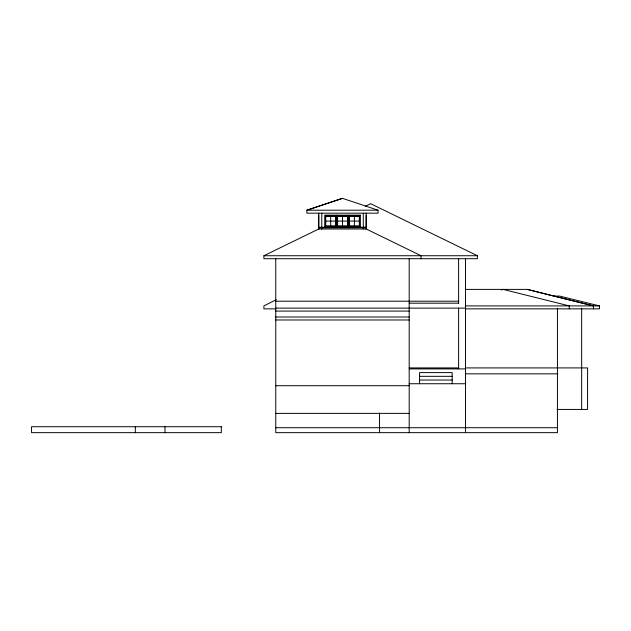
<?xml version="1.0" encoding="UTF-8"?>
<svg xmlns="http://www.w3.org/2000/svg" width="631" height="631" viewBox="0 0 631 631"><rect width="100%" height="100%" fill="white"/><g stroke="black" fill="none" stroke-linecap="round" stroke-linejoin="round"><path stroke-width="0.95" d="M366.177 213.16L366.177 228.99L318.734 228.99L318.734 213.16M321.778 213.175L321.778 228.99M363.29 213.175L363.29 228.99M276.212 299.741L263.9 305.901L263.9 308.859L275.763 308.859M365.349 206.258L370.642 203.679L477.391 255.736L477.391 258.702L263.9 258.702L263.9 255.736L319.523 228.611M318.734 227.286L366.177 227.231M342.459 198.347L306.879 210.194L306.879 213.183L378.04 213.16L378.04 210.194L342.459 198.347L306.879 210.218L378.04 210.194M501.203 289.976L503.088 289.392L569.304 305.901L569.304 308.859M318.734 227.791L366.177 227.72M325.73 221.087L335.613 221.087M337.593 221.087L347.476 221.087M349.448 221.087L359.331 221.087M263.9 255.736L477.391 255.736M465.528 289.392L527.303 289.392L593.519 305.901L593.519 308.859M527.303 289.392L553.742 296.081L559.665 296.081L599.45 305.901L599.45 308.859L465.528 308.859M275.763 301.2L458.729 301.2M409.188 303.18L458.729 303.18M465.528 305.901L599.45 305.901M275.763 308.125L465.528 308.125M275.763 311.083L409.188 311.083M275.763 317.014L409.188 317.014M275.763 319.98L409.188 319.98M409.188 367.92L458.729 367.92M465.528 367.92L587.587 367.92L587.587 409.432L557.063 409.432M409.188 368.906L465.528 368.906M465.528 373.844L557.441 373.844M419.568 376.321L452.182 376.321M419.568 380.028L452.182 380.028M409.188 383.735L465.528 383.735M275.763 385.707L409.188 385.707M275.763 413.384L409.188 413.384M275.763 427.715L557.441 427.715M553.742 296.081L593.519 305.901M365.428 228.611L421.051 255.736L421.051 258.702M581.656 308.125L581.656 409.432M557.441 308.125L557.441 432.653L275.763 432.653L275.763 258.639M465.528 258.639L465.528 432.653M458.611 258.702L458.611 303.18M458.611 308.125L458.611 368.906M452.182 383.735L452.182 372.613L419.568 372.613L419.568 383.735M409.188 258.639L409.188 432.653M379.539 413.021L379.539 432.653M366.177 215.179L366.177 227.05M354.393 216.141L354.393 226.024M348.462 215.155L348.462 227.018M342.53 216.141L342.53 226.024M336.599 215.155L336.599 227.018M330.668 216.141L330.668 226.024M318.734 215.124L318.734 227.002M164.983 426.722L164.983 432.653M135.326 426.722L135.326 432.653M360.325 215.155L324.744 215.155L324.744 227.018L360.325 227.018L360.325 215.155M335.858 215.897L325.486 215.897L325.486 226.277L335.858 226.277L335.858 215.897M347.72 215.897L337.34 215.897L337.34 226.277L347.72 226.277L347.72 215.897M359.583 215.897L349.203 215.897L349.203 226.277L359.583 226.277L359.583 215.897M335.613 216.141L325.73 216.141L325.73 226.024L335.613 226.024L335.613 216.141M347.476 216.141L337.593 216.141L337.593 226.024L347.476 226.024L347.476 216.141M359.331 216.141L349.448 216.141L349.448 226.024L359.331 226.024L359.331 216.141M221.315 426.722L31.55 426.722L31.55 432.653L221.315 432.653L221.315 426.722"/></g></svg>
